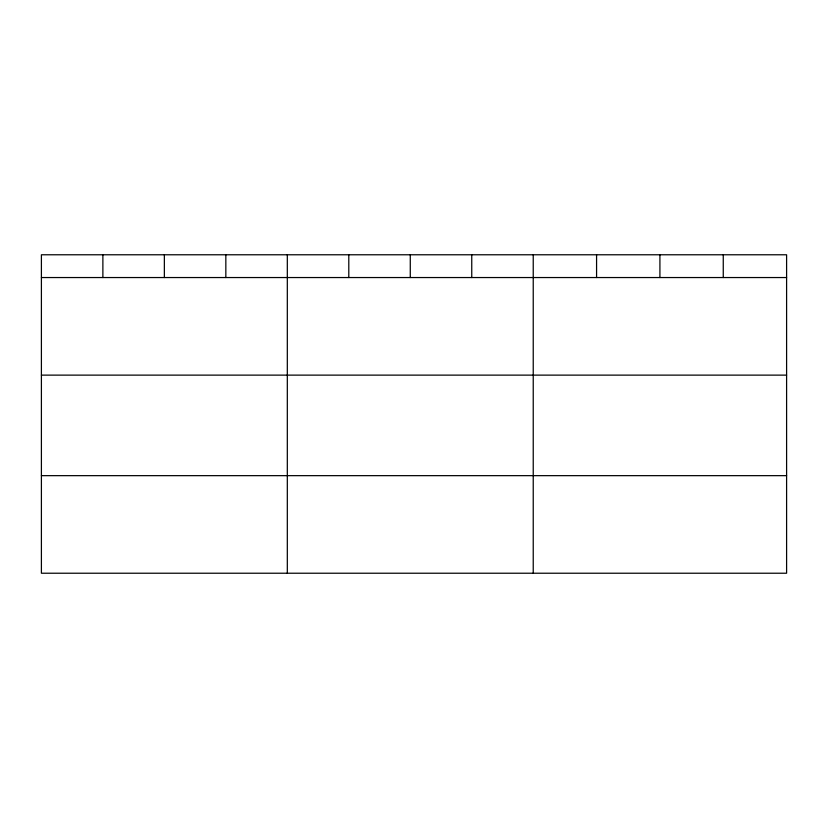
<?xml version="1.0" encoding="UTF-8"?>
<svg xmlns="http://www.w3.org/2000/svg" width="828" height="828" viewBox="0 0 828 828"><rect width="100%" height="100%" fill="white"/><g stroke="black" fill="none" stroke-linecap="round" stroke-linejoin="round"><path stroke-width="1.24" d="M786.6 277.546L786.6 573.224L41.4 573.224L41.4 254.776L786.6 254.776L786.6 277.546L41.4 277.546M41.4 375.125L786.6 375.125M41.4 475.655L786.6 475.655M723.258 254.776L723.258 277.546M659.916 254.776L659.916 277.546M596.574 254.776L596.574 277.546M533.232 254.776L533.232 573.224M471.753 254.776L471.753 277.546M410.274 254.776L410.274 277.546M348.795 254.776L348.795 277.546M287.316 254.776L287.316 573.224M225.837 254.776L225.837 277.546M164.358 254.776L164.358 277.546M102.879 254.776L102.879 277.546"/></g></svg>
